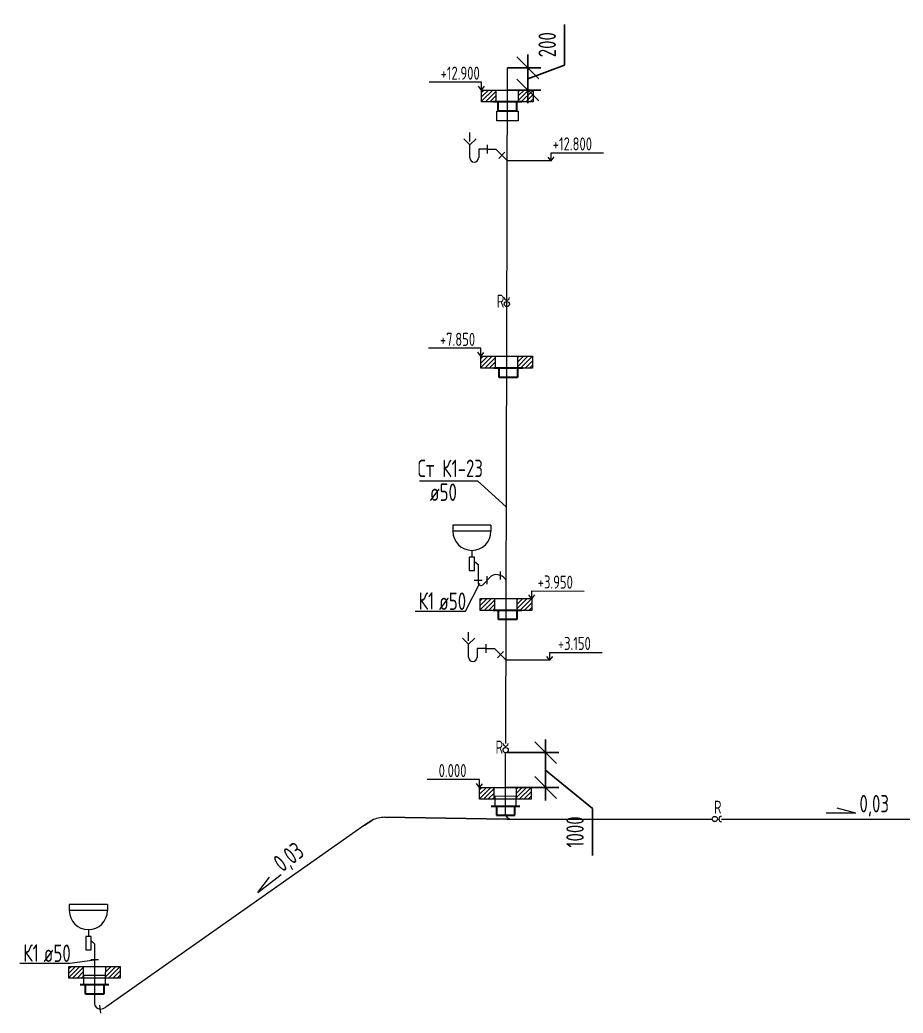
# Model space of a CAD drawing. Header units: millimetres. Extents: x -8689834 to 9419935, y -284943 to 166066.
# Drawn here: x -109146 to -99036, y -129836 to -118466 of the extents above; entities that cross this region are included whole.
import ezdxf

# ---------------------------------------------------------------- set-up
doc = ezdxf.new("R2010")
doc.units = ezdxf.units.MM
doc.header["$MEASUREMENT"] = 0
doc.layers.get('0').update_dxf_attribs({"color": 250, "lineweight": 9})
for name, color, linetype, lineweight in [('_ВК-Text К1', 7, 'Continuous', 30), ('_ВК-К1', 14, 'Continuous', 40), ('_ВК-К3', 30, 'Continuous', 40), ('_ВК-переход на SML', 3, 'Continuous', 30), ('_ВК-противопожарные муфты', 1, 'Continuous', 30), ('_Санпр', 7, 'Continuous', 30), ('ВК_канализация', 32, 'Continuous', 30), ('тх разм', 250, 'Continuous', 9)]:
    doc.layers.add(name, color=color, linetype=linetype, lineweight=lineweight)
doc.layers.add('PDF __ВК-К1', color=7, linetype='Continuous', true_color=0xb80000)
for name, color, linetype in [('PDF __К14', 3, 'Continuous'), ('PDF _TEKSTBK', 7, 'Continuous'), ('АР_Кровля дорожки', 245, 'Continuous')]:
    doc.layers.add(name, color=color, linetype=linetype)
doc.styles.add('ISOCPEUR', font='isocpeur.ttf', dxfattribs={"width": 0.7})
doc.styles.add('ГОСТ 2.304', font='isocpeur.ttf', dxfattribs={"width": 0.7})
doc.dimstyles.new('СПДС', dxfattribs={"dimscale": 100, "dimtxt": 2.5, "dimasz": 2.5, "dimexe": 1.5, "dimexo": 0, "dimgap": 1, "dimtad": 1, "dimdec": 0, "dimrnd": 1, "dimtxsty": 'ГОСТ 2.304', "dimblk": 'OBLIQUE', "dimcen": 2.5, "dimdle": 1.5, "dimadec": 0, "dimazin": 2, "dimtfac": 0.75, "dimtdec": 0, "dimtmove": 1, "dimatfit": 3, "dimfxl": 1, "dimtolj": 1, "dimarcsym": 1})

# ---------------------------------------------------------------- blocks, each defined once
blk = doc.blocks.new('Протв_муфта')
at = {"layer": '_ВК-противопожарные муфты', "ltscale": 200, "transparency": 33554687}
for p, q in [((-205635, 240869), (-206106, 240869)), ((-206021, 240719), (-206021, 240869)), ((-205721, 240719), (-206021, 240719)), ((-205721, 240869), (-205721, 240719))]:
    blk.add_line(p, q, dxfattribs=at)
blk = doc.blocks.new('_Oblique')
at = {"color": 0, "linetype": 'ByBlock', "lineweight": -2}
blk.add_line((-0.5, -0.5), (0.5, 0.5), dxfattribs=at)
blk = doc.blocks.new('*D2189')
at = {"layer": 'тх разм', "color": 0, "lineweight": -2, "ltscale": 100, "transparency": 16777216}
for p, q in [((-102910, -118983), (-102910, -118517)), ((-103332, -118864), (-103332, -119419)), ((-103564, -119014), (-103182, -119014)), ((-103332, -119142), (-102910, -118983)), ((-103565, -119269), (-103182, -119269))]:
    blk.add_line(p, q, dxfattribs=at)
at = {"layer": 'тх разм', "color": 0, "lineweight": -2, "ltscale": 100, "transparency": 16777216, "xscale": 250, "yscale": 250, "zscale": 250}
for p, rotation in [((-103332, -119014), 90), ((-103332, -119269), 270)]:
    blk.add_blockref('_Oblique', p, dxfattribs=dict(at, rotation=rotation))
at = {"layer": 'тх разм', "color": 0, "lineweight": 13, "ltscale": 100, "transparency": 16777216, "insert": (-103110, -118750), "char_height": 250, "attachment_point": 5, "rotation": 90, "style": 'ГОСТ 2.304'}
blk.add_mtext('\\A1;{\\H0.8x;200}', dxfattribs=at)
blk = doc.blocks.new('*D2479')
at = {"layer": 'тх разм', "color": 0, "lineweight": -2, "ltscale": 100, "transparency": 16777216}
for p, q in [((-103128, -126704), (-103128, -127402)), ((-103576, -126854), (-102978, -126854)), ((-103128, -127053), (-102591, -127494)), ((-103578, -127252), (-102978, -127252)), ((-102591, -127494), (-102591, -128030))]:
    blk.add_line(p, q, dxfattribs=at)
at = {"layer": 'тх разм', "color": 0, "lineweight": -2, "ltscale": 100, "transparency": 16777216, "xscale": 250, "yscale": 250, "zscale": 250}
for p, rotation in [((-103128, -126854), 90), ((-103128, -127252), 270)]:
    blk.add_blockref('_Oblique', p, dxfattribs=dict(at, rotation=rotation))
at = {"layer": 'тх разм', "color": 0, "lineweight": 13, "ltscale": 100, "transparency": 16777216, "insert": (-102791, -127762), "char_height": 250, "attachment_point": 5, "rotation": 90, "style": 'ГОСТ 2.304'}
blk.add_mtext('\\A1;{\\H0.8x;1000}', dxfattribs=at)

msp = doc.modelspace()

# ---------------------------------------------------------------- hatches: boundary and pattern name
at = {"layer": '_ВК-К3', "lineweight": 13}
h = msp.add_hatch(dxfattribs=at)
h.set_pattern_fill('ANSI31', scale=11.388071, angle=180)
h.set_pattern_definition([(225, (-157438.91, -139636.9), (25.566948, -25.566948), [])])
h.paths.add_polyline_path([(-103860.1, -119404.5), (-103693.4, -119404.5), (-103693.4, -119269), (-103860.1, -119269)])
h.paths.add_polyline_path([(-103437.5, -119404.5), (-103270.2, -119404.5), (-103270.2, -119269), (-103437.5, -119269)])
h = msp.add_hatch(dxfattribs=at)
h.set_pattern_fill('ANSI31', scale=11.388071, angle=180)
h.set_pattern_definition([(225, (-157446.734, -142685.253), (25.566948, -25.566948), [])])
h.paths.add_polyline_path([(-103867.9, -122452.9), (-103701.2, -122452.9), (-103701.2, -122317.3), (-103867.9, -122317.3)])
h.paths.add_polyline_path([(-103445.3, -122452.9), (-103278, -122452.9), (-103278, -122317.3), (-103445.3, -122317.3)])
h = msp.add_hatch(dxfattribs=at)
h.set_pattern_fill('ANSI31', scale=11.388071, angle=180)
h.set_pattern_definition([(225, (-157454.94, -145458.38), (25.566948, -25.566948), [])])
h.paths.add_polyline_path([(-103876.1, -125226), (-103709.4, -125226), (-103709.4, -125090.4), (-103876.1, -125090.4)])
h.paths.add_polyline_path([(-103453.5, -125226), (-103286.2, -125226), (-103286.2, -125090.4), (-103453.5, -125090.4)])
h = msp.add_hatch(dxfattribs=at)
h.set_pattern_fill('ANSI31', scale=11.388071, angle=180)
h.set_pattern_definition([(225, (-157461.742, -147620.342), (25.566948, -25.566948), [])])
h.paths.add_polyline_path([(-103882.9, -127388), (-103716.2, -127388), (-103716.2, -127252.4), (-103882.9, -127252.4)])
h.paths.add_polyline_path([(-103460.3, -127388), (-103293, -127388), (-103293, -127252.4), (-103460.3, -127252.4)])
h = msp.add_hatch(dxfattribs=at)
h.set_pattern_fill('ANSI31', scale=11.388071, angle=180)
h.set_pattern_definition([(225, (-162164.942, -149667.91), (25.566948, -25.566948), [])])
h.paths.add_polyline_path([(-108586.1, -129435.5), (-108419.4, -129435.5), (-108419.4, -129300), (-108586.1, -129300)])
h.paths.add_polyline_path([(-108163.5, -129435.5), (-107996.2, -129435.5), (-107996.2, -129300), (-108163.5, -129300)])

# ---------------------------------------------------------------- linework, layer by layer
at = {"color": 244, "ltscale": 500, "true_color": 0x991b1e}
for points in [[(-103584.9, -126748.4), (-103564.3, -119014.3)], [(-103588.5, -127558.1), (-103586.5, -126855.1)], [(-108228.4, -129789.4), (-108192.7, -129781.1)]]:
    msp.add_lwpolyline(points, dxfattribs=at)
at = {"color": 7, "ltscale": 500}
for points in [[(-103860.1, -119269), (-103860.1, -119178.5), (-104459, -119178.6)], [(-103860.1, -119269), (-103894.8, -119223.9)], [(-103860.1, -119269), (-103828, -119226.3)], [(-103066.2, -120079), (-103098.3, -120036.3)], [(-103066.2, -120079), (-103066.2, -119988.5), (-102467.2, -119988.7)], [(-103066.2, -120079), (-103031.5, -120033.9)], [(-103868.3, -122315.9), (-103868.3, -122225.4), (-104467.2, -122225.5)], [(-103868.3, -122315.9), (-103903.1, -122270.8)], [(-103868.3, -122315.9), (-103836.3, -122273.2)], [(-104572, -123742.7), (-103906.3, -123740.9), (-103577.7, -124040.1)], [(-103287.5, -125091.8), (-103319.1, -125048.8)], [(-103287.5, -125091.8), (-103252.3, -125047.1)], [(-103286.2, -125091.8), (-103285.8, -125001.3), (-102686.8, -125004.1)], [(-103080.2, -125797), (-103080.2, -125706.5), (-102481.3, -125706.7)], [(-103080.2, -125797), (-103112.3, -125754.3)], [(-103080.2, -125797), (-103045.5, -125751.9)], [(-103882.9, -127252.4), (-103882.9, -127161.9), (-104481.9, -127162)], [(-103882.9, -127252.4), (-103917.7, -127207.3)], [(-103882.9, -127252.4), (-103850.9, -127209.7)], [(-109145.8, -129261.9), (-108572, -129261.9), (-108290.5, -129224.7)]]:
    msp.add_lwpolyline(points, dxfattribs=at)
at = {"color": 18, "ltscale": 100, "true_color": 0x000000}
for points in [[(-103066.2, -120079), (-103565.7, -120078.9)], [(-103080.2, -125797), (-103579.7, -125796.9)]]:
    msp.add_lwpolyline(points, dxfattribs=at)
at = {"color": 7, "ltscale": 500, "elevation": 0}
msp.add_lwpolyline([(-104620.1, -125232.6), (-104046.3, -125232.6), (-103882, -124912.9)], dxfattribs=at)
at = {"color": 244, "ltscale": 500, "true_color": 0x991b1e}
for centre, radius, start, end in [((-103672.4, -124918.7), 97.7, 18.73212, 74.47362), ((-103524.3, -127549.2), 64.8, 187.96812, 275.53896), ((-104972.3, -127906.5), 312.4, 89.1865, 117.55381), ((-108382.2, -129294.4), 522.4, 291.27132, 295.09776)]:
    msp.add_arc(centre, radius, start, end, dxfattribs=at)
at = {"layer": '_ВК-Text К1', "color": 7, "lineweight": 13, "ltscale": 100}
for p, q in [((-99578.1, -127546.7), (-99915.6, -127547.2)), ((-99578.1, -127546.7), (-99791.3, -127489.3)), ((-106420.2, -128455.1), (-106153.1, -128248.7)), ((-106420.2, -128455.1), (-106286.8, -128279.1))]:
    msp.add_line(p, q, dxfattribs=at)
at = {"layer": '_ВК-К1', "lineweight": 13}
msp.add_line((-103900.4, -124764.8, 0), (-103900.4, -124909.1, 0), dxfattribs=at)
at = {"layer": '_ВК-К1', "lineweight": 13, "ltscale": 100}
msp.add_line((-103750.8, -124835.5, 0), (-103847.8, -124932.4, 0), dxfattribs=at)
at = {"layer": '_ВК-К1', "color": 244, "lineweight": 13, "true_color": 0x991b1e}
msp.add_line((-108290.5, -129106), (-108291.3, -129724.3), dxfattribs=at)
at = {"layer": '_ВК-К1', "lineweight": 13, "transparency": 33554687, "elevation": 0, "flags": 128}
for points in [[(-103795.9, -124926), (-103795.9, -124835)], [(-103643.2, -124872.5), (-103643.2, -124781.4)], [(-103855.9, -124883.5), (-103944.8, -124883.5)]]:
    msp.add_lwpolyline(points, dxfattribs=at)
at = {"layer": '_ВК-К1', "lineweight": 13, "transparency": 33554687, "flags": 128}
msp.add_lwpolyline([(-108246, -129224.7), (-108334.9, -129224.7)], dxfattribs=at)
at = {"layer": '_ВК-К1', "lineweight": 13, "ltscale": 100}
for centre, radius, start, end in [((-103689.3, -124919.2, 0), 103.9, 65.54563, 126.3024), ((-103869.4, -124910.1, 0), 31, 178.01846, 314.00596)]:
    msp.add_arc(centre, radius, start, end, dxfattribs=at)
at = {"layer": '_ВК-К3', "color": 7, "lineweight": 13}
for p, q in [((-103692.7, -119404.5), (-103692.7, -119269)), ((-103437.9, -119404), (-103437.5, -119268.5)), ((-103700.6, -122452.9), (-103700.6, -122317.3)), ((-103445.7, -122452.4), (-103445.3, -122316.8)), ((-103708.8, -125226), (-103708.8, -125090.4)), ((-103453.9, -125225.5), (-103453.5, -125089.9)), ((-103715.6, -127388), (-103715.6, -127252.4)), ((-103460.7, -127387.5), (-103460.3, -127251.9)), ((-108419.3, -129435.5), (-108419.3, -129300)), ((-108163.9, -129435), (-108163.5, -129299.5))]:
    msp.add_line(p, q, dxfattribs=at)
at = {"layer": '_ВК-К3', "color": 244, "lineweight": 13, "true_color": 0x991b1e}
msp.add_line((-108234.1, -129743.1), (-108222.8, -129835.7), dxfattribs=at)
at = {"layer": '_ВК-К3', "color": 7, "lineweight": 13}
for points in [[(-103270.2, -119404.5), (-103860.1, -119404.5), (-103860.1, -119269), (-103270.2, -119269)], [(-103278, -122452.9), (-103867.9, -122452.9), (-103867.9, -122317.3), (-103278, -122317.3)], [(-103286.2, -125226), (-103876.1, -125226), (-103876.1, -125090.4), (-103286.2, -125090.4)], [(-103293, -127388), (-103882.9, -127388), (-103882.9, -127252.4), (-103293, -127252.4)], [(-107996.2, -129435.5), (-108586.1, -129435.5), (-108586.1, -129300), (-107996.2, -129300)]]:
    msp.add_lwpolyline(points, close=True, dxfattribs=at)
at = {"layer": '_ВК-К3', "color": 244, "lineweight": 13, "ltscale": 100, "true_color": 0x991b1e}
msp.add_arc((-108224.2, -129722.4), 67.2, 181.68819, 266.34172, dxfattribs=at)
at = {"layer": '_ВК-переход на SML', "lineweight": 13}
for points in [[(-103685.1, -119509.5), (-103441.5, -119509.5), (-103441.5, -119620.8), (-103685.1, -119620.8)], [(-103465.9, -127353.6), (-103709.6, -127354.8), (-103709, -127466.1), (-103465.4, -127464.9)], [(-108412.3, -129401.8), (-108168.6, -129401.8), (-108168.6, -129513.1), (-108412.3, -129513.1)]]:
    msp.add_lwpolyline(points, close=True, dxfattribs=at)
at = {"layer": '_Санпр', "lineweight": 13}
for p, q in [((-103753.6, -124249.9, 0), (-104189.9, -124249.9, 0)), ((-104189.9, -124249.9, 0), (-104189.9, -124320.4, 0)), ((-103753.6, -124249.9, 0), (-103753.6, -124320.4, 0)), ((-103753.6, -124320.4, 0), (-104189.9, -124320.4, 0)), ((-103971.7, -124538.5, 0), (-103971.7, -124617.6, 0)), ((-103941.2, -124665.3, 0), (-103900.4, -124702.1, 0)), ((-103900.4, -124702.1, 0), (-103900.4, -124764.8, 0)), ((-108143.7, -128591.1), (-108580, -128591.1)), ((-108580, -128591.1), (-108580, -128661.6)), ((-108143.7, -128591.1), (-108143.7, -128661.6)), ((-108143.7, -128661.6), (-108580, -128661.6)), ((-108361.8, -128879.7), (-108361.8, -128958.8)), ((-108331.3, -129006.5), (-108290.5, -129043.3)), ((-108290.5, -129043.3), (-108290.5, -129106))]:
    msp.add_line(p, q, dxfattribs=at)
at = {"layer": '_Санпр', "lineweight": 13, "elevation": 0}
msp.add_lwpolyline([(-103941.2, -124617.6), (-104002.2, -124617.6), (-104002.2, -124770.2), (-103941.2, -124770.2)], close=True, dxfattribs=at)
at = {"layer": '_Санпр', "lineweight": 13}
msp.add_lwpolyline([(-108331.3, -128958.8), (-108392.3, -128958.8), (-108392.3, -129111.4), (-108331.3, -129111.4)], close=True, dxfattribs=at)
for centre in [(-103971.7, -124320.4, 0), (-108361.8, -128661.6)]:
    msp.add_arc(centre, 218.1, 180, 0, dxfattribs=at)
at = {"layer": 'PDF __ВК-К1', "lineweight": 13}
for points in [[(-103795.9, -119947), (-103894.2, -119947)], [(-103795.9, -119896.8), (-103795.9, -119995.2)], [(-103795.9, -119947), (-103697.5, -119947), (-103565.7, -120078.9)], [(-103592.9, -119980.5), (-103661.9, -120051.7)], [(-103811.4, -125613.3), (-103811.4, -125711.6)], [(-103811.4, -125663.5), (-103909.8, -125663.5)], [(-103811.4, -125663.5), (-103713, -125663.5), (-103581.2, -125795.4)], [(-103608.4, -125697), (-103677.5, -125768.2)]]:
    msp.add_lwpolyline(points, dxfattribs=at)
at = {"layer": 'PDF __К14', "lineweight": 13}
for points in [[(-103994.7, -119857), (-103994.7, -119756.6)], [(-104010.2, -125573.5), (-104010.2, -125473.1)]]:
    msp.add_lwpolyline(points, dxfattribs=at)
at = {"layer": 'PDF _TEKSTBK', "lineweight": 13}
for points in [[(-103994.7, -119896.8), (-104063.7, -119827.7)], [(-103994.7, -120045.4), (-103994.7, -119896.8), (-103923.5, -119827.7)], [(-103894.2, -119947), (-103894.2, -120045.4)], [(-104010.2, -125613.3), (-104079.3, -125544.2)], [(-104010.2, -125761.9), (-104010.2, -125613.3), (-103939.1, -125544.2)], [(-103909.8, -125663.5), (-103909.8, -125761.9)]]:
    msp.add_lwpolyline(points, dxfattribs=at)
for centre in [(-103945.5, -120044.4), (-103961, -125760.8)]:
    msp.add_arc(centre, 49.2, 180.00001, 359.99999, dxfattribs=at)
at = {"layer": 'АР_Кровля дорожки', "color": 244, "ltscale": 500, "true_color": 0x991b1e}
for points in [[(-105202.5, -127684.2), (-105202.5, -127684.2), (-105116.8, -127629.5)], [(-104968, -127594.1), (-103572.3, -127613.6)]]:
    msp.add_lwpolyline(points, dxfattribs=at)
at = {"layer": 'ВК_канализация', "color": 244, "lineweight": 13, "ltscale": 500, "true_color": 0x991b1e}
for points in [[(-103571.4, -121689.7), (-103571.3, -121673)], [(-103585.2, -126795.1), (-103585.1, -126778.4)], [(-103572.3, -127613.6), (-101221.5, -127613.6)], [(-101161.5, -127613.6), (-101144.8, -127613.6)], [(-101114.8, -127613.6), (-96224.2, -127613.6)], [(-105202.5, -127684.2), (-108160.6, -129767.4)]]:
    msp.add_lwpolyline(points, dxfattribs=at)
for centre in [(-103571.5, -121719.7), (-103585.4, -126825.1), (-101191.5, -127613.6)]:
    msp.add_circle(centre, 30, dxfattribs=at)
for centre, start, end in [((-103571.1, -121643), 179.67036, 359.67036), ((-103584.9, -126748.4), 179.67036, 359.67036), ((-101114.8, -127613.6), 90, 270)]:
    msp.add_arc(centre, 30, start, end, dxfattribs=at)

# ---------------------------------------------------------------- block references
at = {"layer": '_ВК-К1', "lineweight": 13, "xscale": 0.7, "yscale": 0.7, "zscale": 0.7}
for p in [(40544, -288012.9), (40554.3, -291061.3), (40546.1, -293834.4), (35818.9, -298121.5)]:
    msp.add_blockref('Протв_муфта', p, dxfattribs=at)
at = {"layer": '_ВК-К1', "lineweight": 13, "xscale": -0.7, "yscale": 0.7, "zscale": 0.7, "rotation": 0.2687430057207063}
msp.add_blockref('Протв_муфта', (-246904.1, -296748), dxfattribs=at)

# ---------------------------------------------------------------- texts
at = {"layer": 'ВК_канализация', "color": 18, "ltscale": 100, "true_color": 0x000000, "style": 'ISOCPEUR'}
for s, insert, char_height, width, attachment_point, rotation in [('\\pxi-1,l1,t1,5;+12.900', (-104329.7, -119076.1), 150, 7500, 4, 0.04194), ('\\pxi-1,l1,t1,5;+12.800', (-102596.5, -119886.1), 150, 7500, 6, 359.94981), ('+7.850', (-104338.1, -122123.4), 150, 7500, 4, 0.09847), ('\\pxi-1,l1,t1,5;+3.950', (-102815.9, -124903.8), 150, 7500, 6, 359.35803), ('\\pxi-1,l1,t1,5;+3.150', (-102610.6, -125604.1), 150, 7500, 6, 359.94981), ('\\pxi-1,l1,t1,5;0.000', (-104352.5, -127059.5), 150, 7500, 4, 0.04194), ('0,03', (-106189.4, -128168.4), 200, 5891.51, 4, 37.66443)]:
    msp.add_mtext(s, dxfattribs=dict(at, insert=insert, char_height=char_height, width=width, attachment_point=attachment_point, rotation=rotation))
at = {"layer": 'ВК_канализация', "color": 7, "ltscale": 100, "char_height": 150, "width": 7500, "attachment_point": 4, "rotation": 0.04194, "style": 'ISOCPEUR'}
for insert in [(-103687.3, -121686.1), (-103701.2, -126791.5), (-101201.4, -127478.5)]:
    msp.add_mtext('\\pxi-1,l1,t1,5;R', dxfattribs=dict(at, insert=insert))
at = {"layer": 'ВК_канализация', "color": 18, "ltscale": 100, "true_color": 0x000000, "char_height": 200, "attachment_point": 4, "style": 'ISOCPEUR'}
for s, insert, width in [('Ст К1-23', (-104593, -123600.6), 5891.51), ('\\pxi-1,l1,t1,5;ø50', (-104452.7, -123873), 7500), ('К1', (-104580.9, -125118, 0), 5891.51), ('\\pxi-1,l1,t1,5;ø50', (-104347.7, -125121.1, 0), 7500), ('0,03', (-99535.6, -127461.4), 5891.51), ('К1', (-109106.6, -129147.3), 5891.51), ('\\pxi-1,l1,t1,5;ø50', (-108873.4, -129150.4), 7500)]:
    msp.add_mtext(s, dxfattribs=dict(at, insert=insert, width=width))

# ---------------------------------------------------------------- dimensions: what is measured, and where the dimension line sits
at = {"layer": 'тх разм', "color": 7, "lineweight": 13, "ltscale": 100}
for base, p1, p2, text, picture, middle in [((-103332.2, -119269), (-103564.1, -119014.3), (-103565.1, -119269), '{\\H0.8x;200}', '*D2189', (-102910, -118882.8)), ((-103127.5, -127252.4), (-103576.3, -126853.7), (-103578.1, -127252.4), '{\\H0.8x;1000}', '*D2479', (-102590.5, -127593.5))]:
    dim = msp.add_linear_dim(base=base, p1=p1, p2=p2, angle=90, text=text, dimstyle='СПДС', dxfattribs=at)
    dim.commit()
    dim.dimension.update_dxf_attribs({"geometry": picture, "text_midpoint": middle, "dimtype": 160})

doc.saveas('drawing.dxf')
